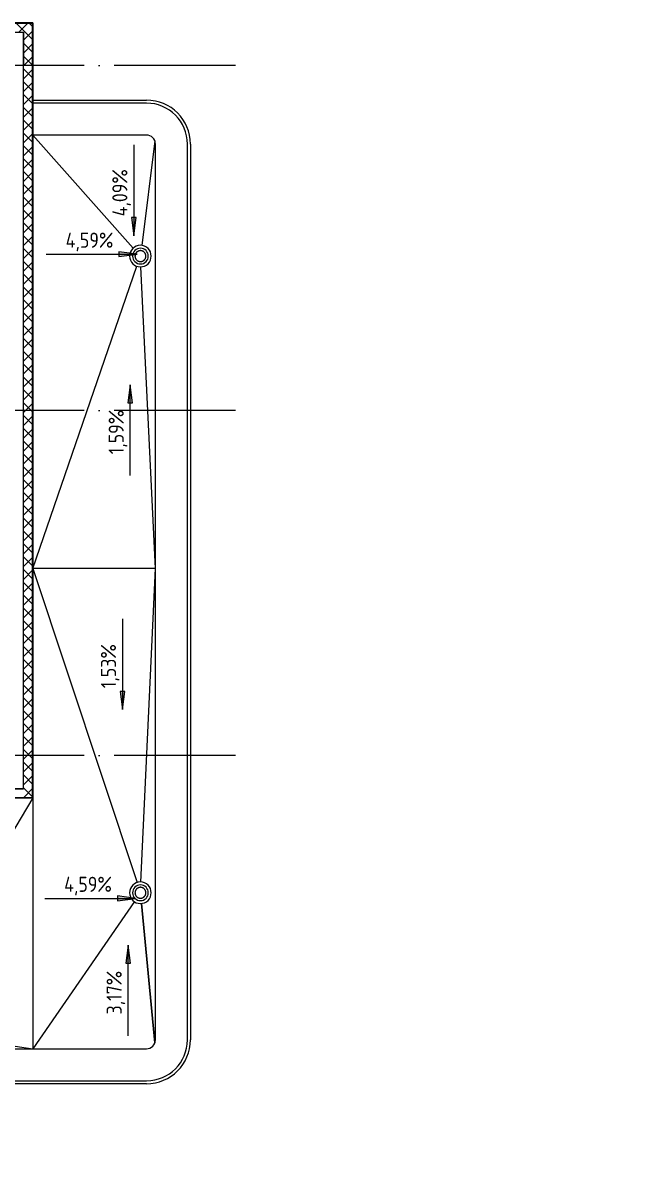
# Model space of a CAD drawing. Header units: millimetres. Extents: x -495897 to 1376592, y -28539 to 470976.
# Drawn here: x 161062 to 171022, y 370476 to 389462 of the extents above; entities that cross this region are included whole.
import ezdxf
from ezdxf import colors
from ezdxf.entities.mleader import LeaderData, LeaderLine
from ezdxf.math import Vec2, Vec3

# ---------------------------------------------------------------- set-up
doc = ezdxf.new("R2010")
doc.units = ezdxf.units.MM
doc.linetypes.add('ADSK_Линия сетки', pattern=[25, 20, -2.5, 0, -2.5])
for name, color, linetype, lineweight in [('RC-Выноски', 7, 'Continuous', 0), ('Крыша', 7, 'Continuous', 9), ('Оборудование', 8, 'Continuous', 18), ('Оси', 252, 'Continuous', 9), ('Размеры', 7, 'Continuous', 9), ('Стены внутренние', 7, 'Continuous', 18), ('Стены штриховка', 7, 'Continuous', 9)]:
    doc.layers.add(name, color=color, linetype=linetype, lineweight=lineweight)
doc.styles.add('GOST Common_2', font='', dxfattribs={"width": 0.9, "height": 250})
doc.styles.add('Mipgost_5', font='', dxfattribs={"height": 250})
doc.styles.get('GOST Common_2').set_extended_font_data('GOST type B')
doc.styles.get('Mipgost_5').set_extended_font_data('Mipgost')

# ---------------------------------------------------------------- blocks, each defined once
blk = doc.blocks.new('2 этаж')
at = {"layer": 'Размеры', "true_color": 0x636466}
for points in [[(163649, 25548), (163689, 25848), (163610, 25848)], [(163703, 25243), (163403, 25282), (163403, 25203)], [(163590, 23085), (163550, 22785), (163629, 22785)], [(163462, 17719), (163502, 18019), (163423, 18019)], [(163678, 14599), (163378, 14639), (163378, 14560)], [(163556, 13827), (163516, 13527), (163595, 13527)]]:
    blk.add_hatch(color=251, dxfattribs=at).paths.add_polyline_path(points)
at = {"layer": 'Крыша', "color": 251, "true_color": 0x636466}
for p, q in [((163640, 25342), (161978, 27211)), ((163994, 27117), (163780, 25385)), ((161978, 20051), (163701, 25044)), ((164006, 20051), (163767, 25034)), ((161978, 20051), (161978, 20051)), ((164006, 20051), (161978, 20051)), ((161978, 20051), (163703, 14858)), ((163766, 14867), (164006, 20051)), ((164006, 20051), (164006, 20051)), ((164006, 20051), (164006, 20051)), ((161978, 16259), (159794, 12611)), ((161976, 16259), (161978, 16259)), ((161978, 16259), (161978, 16259)), ((161978, 16259), (161978, 12113)), ((163658, 14546), (161978, 12113)), ((163775, 14515), (163997, 12212)), ((163997, 12212), (163775, 14515)), ((159877, 12432), (161978, 12113))]:
    blk.add_line(p, q, dxfattribs=at)
at = {"layer": 'Оборудование', "color": 251, "true_color": 0x636466, "flags": 128}
for points in [[(163848, 25211), (163848, 25214), (163848, 25218), (163848, 25222), (163847, 25225), (163846, 25229), (163846, 25232), (163845, 25236), (163844, 25239), (163842, 25242), (163841, 25246), (163840, 25249), (163838, 25252), (163836, 25255), (163834, 25258), (163832, 25261), (163830, 25264), (163828, 25267), (163826, 25270), (163823, 25273), (163821, 25275), (163818, 25278), (163816, 25280), (163813, 25282), (163810, 25284), (163807, 25286), (163804, 25288), (163801, 25290), (163797, 25292), (163794, 25293), (163791, 25295), (163787, 25296), (163784, 25297), (163781, 25298), (163777, 25299), (163774, 25299), (163770, 25300), (163766, 25300), (163763, 25301), (163759, 25301), (163756, 25301), (163752, 25300), (163748, 25300), (163745, 25300), (163741, 25299), (163738, 25298), (163734, 25297), (163731, 25296), (163728, 25295), (163724, 25294), (163721, 25292), (163718, 25291), (163714, 25289), (163711, 25287), (163708, 25285), (163705, 25283), (163703, 25281), (163700, 25279), (163697, 25277), (163694, 25274), (163692, 25271), (163690, 25269), (163687, 25266), (163685, 25263), (163683, 25260), (163681, 25257), (163679, 25254), (163678, 25251), (163676, 25248), (163675, 25244), (163674, 25241), (163672, 25237), (163671, 25234), (163671, 25230), (163670, 25227), (163669, 25223), (163669, 25220), (163669, 25216), (163668, 25213), (163668, 25211)], [(163668, 25211), (163668, 25207), (163669, 25204), (163669, 25200), (163670, 25196), (163670, 25193), (163671, 25189), (163672, 25186), (163673, 25182), (163674, 25179), (163676, 25176), (163677, 25172), (163679, 25169), (163680, 25166), (163682, 25163), (163684, 25160), (163686, 25157), (163688, 25154), (163691, 25151), (163693, 25149), (163696, 25146), (163698, 25144), (163701, 25141), (163704, 25139), (163707, 25137), (163710, 25135), (163713, 25133), (163716, 25131), (163719, 25130), (163722, 25128), (163726, 25127), (163729, 25126), (163733, 25125), (163736, 25124), (163739, 25123), (163743, 25122), (163747, 25122), (163750, 25121), (163754, 25121), (163757, 25121), (163761, 25121), (163764, 25121), (163768, 25121), (163772, 25122), (163775, 25122), (163779, 25123), (163782, 25124), (163786, 25125), (163789, 25126), (163792, 25128), (163796, 25129), (163799, 25131), (163802, 25132), (163805, 25134), (163808, 25136), (163811, 25138), (163814, 25140), (163817, 25143), (163819, 25145), (163822, 25147), (163825, 25150), (163827, 25153), (163829, 25156), (163831, 25158), (163833, 25161), (163835, 25164), (163837, 25168), (163839, 25171), (163840, 25174), (163842, 25177), (163843, 25181), (163844, 25184), (163845, 25188), (163846, 25191), (163847, 25195), (163847, 25198), (163848, 25202), (163848, 25205), (163848, 25209), (163848, 25211)], [(163848, 14691), (163848, 14694), (163848, 14698), (163848, 14702), (163847, 14705), (163846, 14709), (163846, 14712), (163845, 14716), (163844, 14719), (163842, 14722), (163841, 14726), (163840, 14729), (163838, 14732), (163836, 14735), (163835, 14738), (163833, 14741), (163830, 14744), (163828, 14747), (163826, 14750), (163824, 14753), (163821, 14755), (163818, 14758), (163816, 14760), (163813, 14762), (163810, 14764), (163807, 14766), (163804, 14768), (163801, 14770), (163798, 14772), (163794, 14773), (163791, 14775), (163788, 14776), (163784, 14777), (163781, 14778), (163777, 14779), (163774, 14779), (163770, 14780), (163767, 14780), (163763, 14781), (163759, 14781), (163756, 14781), (163752, 14780), (163749, 14780), (163745, 14780), (163741, 14779), (163738, 14778), (163734, 14777), (163731, 14776), (163728, 14775), (163724, 14774), (163721, 14772), (163718, 14771), (163715, 14769), (163711, 14767), (163708, 14765), (163705, 14763), (163703, 14761), (163700, 14759), (163697, 14757), (163695, 14754), (163692, 14751), (163690, 14749), (163687, 14746), (163685, 14743), (163683, 14740), (163681, 14737), (163680, 14734), (163678, 14731), (163676, 14728), (163675, 14724), (163674, 14721), (163673, 14717), (163672, 14714), (163671, 14710), (163670, 14707), (163669, 14703), (163669, 14700), (163669, 14696), (163669, 14693), (163668, 14691)], [(163668, 14691), (163669, 14687), (163669, 14684), (163669, 14680), (163670, 14676), (163670, 14673), (163671, 14669), (163672, 14666), (163673, 14662), (163674, 14659), (163676, 14656), (163677, 14652), (163679, 14649), (163680, 14646), (163682, 14643), (163684, 14640), (163686, 14637), (163688, 14634), (163691, 14631), (163693, 14629), (163696, 14626), (163698, 14624), (163701, 14621), (163704, 14619), (163707, 14617), (163710, 14615), (163713, 14613), (163716, 14611), (163719, 14610), (163722, 14608), (163726, 14607), (163729, 14606), (163733, 14605), (163736, 14604), (163740, 14603), (163743, 14602), (163747, 14602), (163750, 14601), (163754, 14601), (163757, 14601), (163761, 14601), (163765, 14601), (163768, 14601), (163772, 14602), (163775, 14602), (163779, 14603), (163782, 14604), (163786, 14605), (163789, 14606), (163792, 14608), (163796, 14609), (163799, 14611), (163802, 14612), (163805, 14614), (163808, 14616), (163811, 14618), (163814, 14620), (163817, 14623), (163820, 14625), (163822, 14627), (163825, 14630), (163827, 14633), (163829, 14636), (163831, 14638), (163833, 14641), (163835, 14644), (163837, 14648), (163839, 14651), (163840, 14654), (163842, 14657), (163843, 14661), (163844, 14664), (163845, 14668), (163846, 14671), (163847, 14675), (163847, 14678), (163848, 14682), (163848, 14685), (163848, 14689), (163848, 14691)]]:
    blk.add_lwpolyline(points, dxfattribs=at)
at = {"layer": 'Оборудование', "color": 251, "true_color": 0x636466}
for centre, radius, start, end in [((163758, 25211), 178, 0, 180), ((163758, 25211), 130, 0, 180), ((163758, 25211), 178, 180, 0), ((163758, 25211), 130, 180, 0), ((163758, 14691), 178, 0, 180), ((163758, 14691), 130, 0, 180), ((163758, 14691), 178, 180, 0), ((163758, 14691), 130, 180, 0)]:
    blk.add_arc(centre, radius, start, end, dxfattribs=at)
at = {"layer": 'Оси', "color": 251, "linetype": 'ADSK_Линия сетки', "ltscale": 100, "true_color": 0x636466}
for p, q in [((165326, 28361), (93604, 28361)), ((165326, 22661), (93566, 22661)), ((165326, 16961), (93604, 16961))]:
    blk.add_line(p, q, dxfattribs=at)
at = {"layer": 'Размеры', "color": 251, "lineweight": 20, "true_color": 0x636466}
for p, q in [((163649, 27048), (163649, 25548)), ((162203, 25243), (163703, 25243)), ((163590, 21585), (163590, 23085)), ((163462, 19219), (163462, 17719)), ((162178, 14599), (163678, 14599)), ((163556, 12327), (163556, 13827))]:
    blk.add_line(p, q, dxfattribs=at)
at = {"layer": 'Размеры', "color": 251, "true_color": 0x636466}
for p, q in [((163689, 25848), (163610, 25848)), ((163610, 25848), (163649, 25548)), ((163649, 25548), (163689, 25848)), ((163703, 25243), (163403, 25282)), ((163403, 25282), (163403, 25203)), ((163403, 25203), (163703, 25243)), ((163590, 23085), (163550, 22785)), ((163629, 22785), (163590, 23085)), ((163550, 22785), (163629, 22785)), ((163502, 18019), (163423, 18019)), ((163423, 18019), (163462, 17719)), ((163462, 17719), (163502, 18019)), ((163678, 14599), (163378, 14639)), ((163378, 14639), (163378, 14560)), ((163378, 14560), (163678, 14599)), ((163556, 13827), (163516, 13527)), ((163595, 13527), (163556, 13827)), ((163516, 13527), (163595, 13527))]:
    blk.add_line(p, q, dxfattribs=at)
at = {"layer": 'Стены внутренние', "color": 251, "lineweight": 30, "true_color": 0x636466}
for p, q in [((161978, 29063), (160556, 29063)), ((161978, 16259), (161978, 29063)), ((161826, 28361), (161826, 28911)), ((161276, 16411), (161826, 16411)), ((161978, 16259), (160576, 16259))]:
    blk.add_line(p, q, dxfattribs=at)
at = {"layer": 'Стены внутренние', "color": 251, "linetype": 'Continuous', "lineweight": 9, "true_color": 0x636466}
for p, q in [((161826, 28941), (161706, 29061)), ((161826, 28990), (161897, 29061)), ((161976, 29003), (161918, 29061)), ((161747, 28911), (161826, 28990)), ((161976, 28791), (161826, 28941)), ((161826, 28778), (161976, 28928)), ((161978, 28864), (161976, 28867)), ((161976, 28579), (161826, 28729)), ((161826, 28566), (161976, 28716)), ((161976, 28829), (161978, 28829)), ((161976, 28367), (161826, 28517)), ((161826, 28354), (161976, 28504)), ((161976, 28626), (161978, 28626)), ((161976, 28154), (161826, 28304)), ((161826, 28142), (161976, 28292)), ((161976, 28321), (161978, 28321)), ((161976, 27942), (161826, 28092)), ((161826, 27930), (161976, 28080)), ((161976, 27730), (161826, 27880)), ((161826, 27717), (161976, 27867)), ((161976, 27518), (161826, 27668)), ((161826, 27505), (161976, 27655)), ((161976, 27712), (161978, 27712)), ((161976, 27306), (161826, 27456)), ((161826, 27293), (161976, 27443)), ((161976, 27508), (161978, 27508)), ((161976, 27094), (161826, 27244)), ((161826, 27081), (161976, 27231)), ((161978, 27238), (161976, 27242)), ((161976, 27204), (161978, 27204)), ((161976, 26882), (161826, 27032)), ((161826, 26869), (161976, 27019)), ((161976, 26669), (161826, 26819)), ((161826, 26657), (161976, 26807)), ((161976, 26457), (161826, 26607)), ((161826, 26445), (161976, 26595)), ((161976, 26594), (161978, 26594)), ((161976, 26245), (161826, 26395)), ((161976, 26391), (161978, 26391)), ((161826, 26233), (161976, 26383)), ((161976, 26033), (161826, 26183)), ((161826, 26020), (161976, 26170)), ((161976, 26086), (161978, 26086)), ((161976, 25821), (161826, 25971)), ((161826, 25808), (161976, 25958)), ((161976, 25609), (161826, 25759)), ((161826, 25596), (161976, 25746)), ((161976, 25397), (161826, 25547)), ((161826, 25384), (161976, 25534)), ((161976, 25476), (161978, 25476)), ((161976, 25185), (161826, 25335)), ((161826, 25172), (161976, 25322)), ((161978, 25354), (161976, 25350)), ((161976, 25273), (161978, 25273)), ((161976, 24972), (161826, 25122)), ((161826, 24960), (161976, 25110)), ((161976, 24760), (161826, 24910)), ((161826, 24748), (161976, 24898)), ((161976, 24968), (161978, 24968)), ((161976, 24548), (161826, 24698)), ((161826, 24535), (161976, 24685)), ((161978, 24541), (161976, 24538)), ((161976, 24336), (161826, 24486)), ((161826, 24323), (161976, 24473)), ((161976, 24359), (161978, 24359)), ((161976, 24124), (161826, 24274)), ((161826, 24111), (161976, 24261)), ((161978, 24190), (161976, 24194)), ((161976, 24156), (161978, 24156)), ((161976, 23912), (161826, 24062)), ((161826, 23899), (161976, 24049)), ((161976, 23700), (161826, 23850)), ((161826, 23687), (161976, 23837)), ((161976, 23851), (161978, 23851)), ((161976, 23487), (161826, 23637)), ((161826, 23475), (161976, 23625)), ((161978, 23581), (161976, 23584)), ((161976, 23275), (161826, 23425)), ((161826, 23263), (161976, 23413)), ((161976, 23063), (161826, 23213)), ((161826, 23051), (161976, 23201)), ((161976, 23241), (161978, 23241)), ((161976, 22851), (161826, 23001)), ((161826, 22838), (161976, 22988)), ((161978, 23119), (161976, 23115)), ((161976, 23038), (161978, 23038)), ((161976, 22639), (161826, 22789)), ((161826, 22626), (161976, 22776)), ((161976, 22733), (161978, 22733)), ((161976, 22427), (161826, 22577)), ((161826, 22414), (161976, 22564)), ((161976, 22215), (161826, 22365)), ((161826, 22202), (161976, 22352)), ((161978, 22306), (161976, 22302)), ((161976, 22003), (161826, 22153)), ((161826, 21990), (161976, 22140)), ((161976, 22124), (161978, 22124)), ((161976, 21790), (161826, 21940)), ((161826, 21778), (161976, 21928)), ((161976, 21920), (161978, 21920)), ((161976, 21578), (161826, 21728)), ((161826, 21566), (161976, 21716)), ((161976, 21366), (161826, 21516)), ((161826, 21353), (161976, 21503)), ((161976, 21616), (161978, 21616)), ((161976, 21154), (161826, 21304)), ((161826, 21141), (161976, 21291)), ((161978, 21346), (161976, 21349)), ((161976, 20942), (161826, 21092)), ((161826, 20929), (161976, 21079)), ((161976, 21006), (161978, 21006)), ((161976, 20730), (161826, 20880)), ((161826, 20717), (161976, 20867)), ((161976, 20803), (161978, 20803)), ((161976, 20518), (161826, 20668)), ((161826, 20505), (161976, 20655)), ((161976, 20306), (161826, 20456)), ((161826, 20293), (161976, 20443)), ((161976, 20498), (161978, 20498)), ((161976, 20093), (161826, 20243)), ((161826, 20081), (161976, 20231)), ((161976, 19881), (161826, 20031)), ((161826, 19869), (161976, 20019)), ((161978, 20071), (161976, 20067)), ((161976, 19669), (161826, 19819)), ((161826, 19656), (161976, 19806)), ((161976, 19888), (161978, 19888)), ((161976, 19457), (161826, 19607)), ((161826, 19444), (161976, 19594)), ((161976, 19685), (161978, 19685)), ((161976, 19245), (161826, 19395)), ((161826, 19232), (161976, 19382)), ((161978, 19461), (161976, 19458)), ((161976, 19380), (161978, 19380)), ((161976, 19033), (161826, 19183)), ((161826, 19020), (161976, 19170)), ((161976, 18821), (161826, 18971)), ((161826, 18808), (161976, 18958)), ((161978, 18907), (161976, 18911)), ((161976, 18608), (161826, 18758)), ((161826, 18596), (161976, 18746)), ((161976, 18771), (161978, 18771)), ((161978, 18648), (161976, 18645)), ((161976, 18396), (161826, 18546)), ((161826, 18384), (161976, 18534)), ((161976, 18568), (161978, 18568)), ((161976, 18184), (161826, 18334)), ((161826, 18172), (161976, 18322)), ((161976, 18263), (161978, 18263)), ((161976, 17972), (161826, 18122)), ((161826, 17959), (161976, 18109)), ((161976, 17760), (161826, 17910)), ((161826, 17747), (161976, 17897)), ((161976, 17548), (161826, 17698)), ((161826, 17535), (161976, 17685)), ((161976, 17336), (161826, 17486)), ((161826, 17323), (161976, 17473)), ((161976, 17653), (161978, 17653)), ((161976, 17450), (161978, 17450)), ((161976, 17124), (161826, 17274)), ((161826, 17111), (161976, 17261)), ((161976, 17145), (161978, 17145)), ((161976, 16911), (161826, 17061)), ((161826, 16899), (161976, 17049)), ((161976, 16699), (161826, 16849)), ((161826, 16687), (161976, 16837)), ((161976, 16487), (161826, 16637)), ((161826, 16474), (161976, 16624)), ((161978, 16672), (161976, 16675)), ((161976, 16536), (161978, 16536)), ((161976, 16275), (161826, 16425)), ((161826, 16262), (161976, 16412)), ((161978, 16413), (161976, 16410)), ((161976, 16332), (161978, 16332)), ((161824, 16261), (161826, 16262))]:
    blk.add_line(p, q, dxfattribs=at)
at = {"layer": 'Стены внутренние', "color": 251, "true_color": 0x636466}
for p, q in [((137721, 28911), (161826, 28911)), ((161826, 16411), (161826, 28361)), ((161978, 27788), (163858, 27788)), ((163858, 27738), (161978, 27738)), ((163858, 27211), (161978, 27211)), ((164006, 12261), (164006, 27063)), ((164533, 12261), (164533, 27063)), ((164583, 27063), (164583, 12261)), ((157626, 12113), (163858, 12113)), ((157626, 11586), (163858, 11586)), ((163858, 11536), (157626, 11536))]:
    blk.add_line(p, q, dxfattribs=at)
for centre, radius, start, end in [((163858, 27063), 725, 0, 90), ((163858, 27063), 675, 0, 90), ((163858, 27063), 148, 0, 90), ((163858, 12261), 148, 270, 0), ((163858, 12261), 675, 270, 0), ((163858, 12261), 725, 270, 0)]:
    blk.add_arc(centre, radius, start, end, dxfattribs=at)
at = {"layer": 'Стены штриховка', "color": 251, "true_color": 0x636466}
for p, q in [((160558, 29061), (161978, 29061)), ((161976, 16259), (161976, 29063)), ((161978, 16261), (160578, 16261))]:
    blk.add_line(p, q, dxfattribs=at)
at = {"layer": 'Размеры', "color": 251, "true_color": 0x636466, "style": 'GOST Common_2', "width": 0.9}
for s, rotation, p in [('4,09%%%', 90, (163543, 25868)), ('4,59%%%', 360, (162523, 25349)), ('1,59%%%', 90, (163483, 21937)), ('1,53%%%', 90, (163355, 18072)), ('4,59%%%', 360, (162498, 14706)), ('3,17%%%', 90, (163449, 12680))]:
    blk.add_text(s, height=250, rotation=rotation, dxfattribs=at).set_placement(p)

msp = doc.modelspace()

# ---------------------------------------------------------------- block references
msp.add_blockref('2 этаж', (-756.474, 360398.765))

# ---------------------------------------------------------------- leaders
at = {"layer": 'RC-Выноски', "linetype": 'Continuous', "ltscale": 15}
ml = msp.add_multileader_mtext('Standard', dxfattribs=at)
ml.set_content('В ЛВС здания школы', color=256, style='Mipgost_5')
ml.set_leader_properties()
ml.build(insert=Vec2(0, 0))
ml.multileader.update_dxf_attribs({"has_text_frame": 1, "text_left_attachment_type": 6, "text_right_attachment_type": 6, "dogleg_length": 2, "arrow_head_size": 400, "scale": 100})
ctx = ml.context
ctx.base_point, ctx.scale, ctx.char_height, ctx.arrow_head_size, ctx.landing_gap_size, ctx.plane_origin = Vec3(408469.171, 372490.934), 100, 250, 400, 100, Vec3(-116420.439, 333728.374)
ctx.left_attachment, ctx.right_attachment, ctx.text_align_type = 6, 6, 2
notes = []
notes.append((ctx, [(1, (1, 1, 0), (411431.849, 372490.934), (-1, 0), 200, [(0, [(411431.849, 370475.664)], 0, [])])]))
ctx.mtext.insert, ctx.mtext.width, ctx.mtext.alignment, ctx.mtext.flow_direction = Vec3(411131.849, 372790.934), 4609.04485, 3, 5
for ctx, leaders in notes:
    for number, flags, end, landing, length, lines in leaders:
        leader = LeaderData()
        leader.index, (leader.has_last_leader_line, leader.has_dogleg_vector, leader.attachment_direction) = number, flags
        leader.last_leader_point, leader.dogleg_vector, leader.dogleg_length = Vec3(end), Vec3(landing), length
        for number, points, colour, breaks in lines:
            line = LeaderLine()
            line.index, line.vertices, line.color, line.breaks = number, Vec3.list(points), colors.encode_raw_color(colour), breaks
            leader.lines.append(line)
        ctx.leaders.append(leader)

doc.saveas('drawing.dxf')
